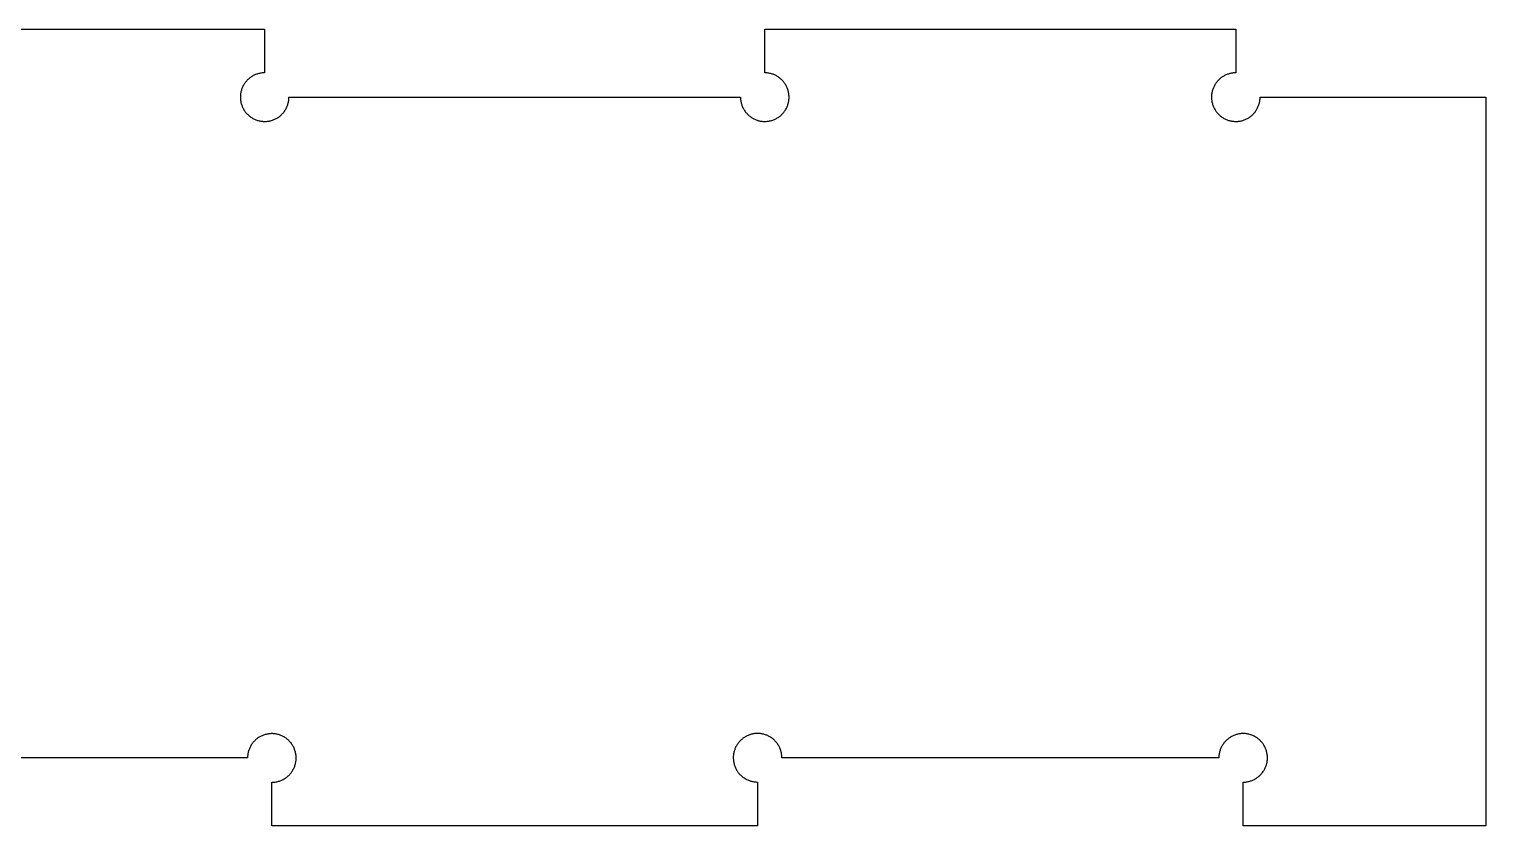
# Model space of a CAD drawing. Header units: millimetres. Extents: x 0 to 60, y 0 to 72.3.
# Drawn here: x 30 to 60, y 37.4 to 53.8 of the extents above; entities that cross this region are included whole.
import ezdxf

# ---------------------------------------------------------------- set-up
doc = ezdxf.new("R2010")
doc.units = ezdxf.units.MM
doc.layers.add('Default', color=18, linetype='Continuous', true_color=0x000000)

msp = doc.modelspace()

# ---------------------------------------------------------------- linework, layer by layer
at = {"layer": 'Default'}
for p, q in [((25.15, 53.803), (34.85, 53.803)), ((34.85, 53.803), (34.85, 52.903)), ((45.15, 52.903), (45.15, 53.803)), ((45.15, 53.803), (54.85, 53.803)), ((54.85, 53.803), (54.85, 52.903)), ((34.558, 52.809), (34.544, 52.799)), ((34.572, 52.819), (34.558, 52.809)), ((34.587, 52.828), (34.572, 52.819)), ((34.602, 52.837), (34.587, 52.828)), ((34.617, 52.846), (34.602, 52.837)), ((34.632, 52.854), (34.617, 52.846)), ((34.648, 52.861), (34.632, 52.854)), ((34.664, 52.867), (34.648, 52.861)), ((34.68, 52.874), (34.664, 52.867)), ((34.697, 52.879), (34.68, 52.874)), ((34.713, 52.884), (34.697, 52.879)), ((34.73, 52.889), (34.713, 52.884)), ((34.747, 52.893), (34.73, 52.889)), ((34.764, 52.896), (34.747, 52.893)), ((34.781, 52.899), (34.764, 52.896)), ((34.798, 52.901), (34.781, 52.899)), ((34.815, 52.902), (34.798, 52.901)), ((34.833, 52.903), (34.815, 52.902)), ((34.85, 52.903), (34.833, 52.903)), ((45.167, 52.903), (45.15, 52.903)), ((45.185, 52.902), (45.167, 52.903)), ((45.202, 52.901), (45.185, 52.902)), ((45.219, 52.899), (45.202, 52.901)), ((45.236, 52.896), (45.219, 52.899)), ((45.253, 52.893), (45.236, 52.896)), ((45.27, 52.889), (45.253, 52.893)), ((45.287, 52.884), (45.27, 52.889)), ((45.303, 52.879), (45.287, 52.884)), ((45.32, 52.874), (45.303, 52.879)), ((45.336, 52.867), (45.32, 52.874)), ((45.352, 52.861), (45.336, 52.867)), ((45.368, 52.854), (45.352, 52.861)), ((45.383, 52.846), (45.368, 52.854)), ((45.398, 52.837), (45.383, 52.846)), ((45.413, 52.828), (45.398, 52.837)), ((45.428, 52.819), (45.413, 52.828)), ((45.442, 52.809), (45.428, 52.819)), ((45.456, 52.799), (45.442, 52.809)), ((54.558, 52.809), (54.544, 52.799)), ((54.572, 52.819), (54.558, 52.809)), ((54.587, 52.828), (54.572, 52.819)), ((54.602, 52.837), (54.587, 52.828)), ((54.617, 52.846), (54.602, 52.837)), ((54.632, 52.854), (54.617, 52.846)), ((54.648, 52.861), (54.632, 52.854)), ((54.664, 52.867), (54.648, 52.861)), ((54.68, 52.874), (54.664, 52.867)), ((54.697, 52.879), (54.68, 52.874)), ((54.713, 52.884), (54.697, 52.879)), ((54.73, 52.889), (54.713, 52.884)), ((54.747, 52.893), (54.73, 52.889)), ((54.764, 52.896), (54.747, 52.893)), ((54.781, 52.899), (54.764, 52.896)), ((54.798, 52.901), (54.781, 52.899)), ((54.815, 52.902), (54.798, 52.901)), ((54.833, 52.903), (54.815, 52.902)), ((54.85, 52.903), (54.833, 52.903)), ((34.362, 52.512), (34.359, 52.495)), ((34.366, 52.529), (34.362, 52.512)), ((34.371, 52.546), (34.366, 52.529)), ((34.376, 52.562), (34.371, 52.546)), ((34.382, 52.579), (34.376, 52.562)), ((34.388, 52.595), (34.382, 52.579)), ((34.395, 52.611), (34.388, 52.595)), ((34.402, 52.626), (34.395, 52.611)), ((34.41, 52.642), (34.402, 52.626)), ((34.419, 52.657), (34.41, 52.642)), ((34.428, 52.671), (34.419, 52.657)), ((34.438, 52.686), (34.428, 52.671)), ((34.448, 52.7), (34.438, 52.686)), ((34.458, 52.714), (34.448, 52.7)), ((34.469, 52.727), (34.458, 52.714)), ((34.48, 52.74), (34.469, 52.727)), ((34.492, 52.753), (34.48, 52.74)), ((34.505, 52.765), (34.492, 52.753)), ((34.517, 52.777), (34.505, 52.765)), ((34.531, 52.788), (34.517, 52.777)), ((34.544, 52.799), (34.531, 52.788)), ((45.469, 52.788), (45.456, 52.799)), ((45.483, 52.777), (45.469, 52.788)), ((45.495, 52.765), (45.483, 52.777)), ((45.508, 52.753), (45.495, 52.765)), ((45.52, 52.74), (45.508, 52.753)), ((45.531, 52.727), (45.52, 52.74)), ((45.542, 52.714), (45.531, 52.727)), ((45.552, 52.7), (45.542, 52.714)), ((45.562, 52.686), (45.552, 52.7)), ((45.572, 52.671), (45.562, 52.686)), ((45.581, 52.657), (45.572, 52.671)), ((45.59, 52.642), (45.581, 52.657)), ((45.598, 52.626), (45.59, 52.642)), ((45.605, 52.611), (45.598, 52.626)), ((45.612, 52.595), (45.605, 52.611)), ((45.618, 52.579), (45.612, 52.595)), ((45.624, 52.562), (45.618, 52.579)), ((45.629, 52.546), (45.624, 52.562)), ((45.634, 52.529), (45.629, 52.546)), ((45.638, 52.512), (45.634, 52.529)), ((45.641, 52.495), (45.638, 52.512)), ((54.362, 52.512), (54.359, 52.495)), ((54.366, 52.529), (54.362, 52.512)), ((54.371, 52.546), (54.366, 52.529)), ((54.376, 52.562), (54.371, 52.546)), ((54.382, 52.579), (54.376, 52.562)), ((54.388, 52.595), (54.382, 52.579)), ((54.395, 52.611), (54.388, 52.595)), ((54.402, 52.626), (54.395, 52.611)), ((54.41, 52.642), (54.402, 52.626)), ((54.419, 52.657), (54.41, 52.642)), ((54.428, 52.671), (54.419, 52.657)), ((54.438, 52.686), (54.428, 52.671)), ((54.448, 52.7), (54.438, 52.686)), ((54.458, 52.714), (54.448, 52.7)), ((54.469, 52.727), (54.458, 52.714)), ((54.48, 52.74), (54.469, 52.727)), ((54.492, 52.753), (54.48, 52.74)), ((54.505, 52.765), (54.492, 52.753)), ((54.517, 52.777), (54.505, 52.765)), ((54.531, 52.788), (54.517, 52.777)), ((54.544, 52.799), (54.531, 52.788)), ((34.351, 52.426), (34.35, 52.409)), ((34.35, 52.409), (34.35, 52.392)), ((34.35, 52.392), (34.351, 52.375)), ((34.352, 52.444), (34.351, 52.426)), ((34.351, 52.375), (34.352, 52.357)), ((34.353, 52.461), (34.352, 52.444)), ((34.352, 52.357), (34.354, 52.34)), ((34.356, 52.478), (34.353, 52.461)), ((34.354, 52.34), (34.357, 52.323)), ((34.359, 52.495), (34.356, 52.478)), ((34.357, 52.323), (34.36, 52.306)), ((34.36, 52.306), (34.363, 52.289)), ((34.363, 52.289), (34.368, 52.272)), ((34.368, 52.272), (34.372, 52.255)), ((34.372, 52.255), (34.378, 52.239)), ((34.378, 52.239), (34.384, 52.223)), ((34.384, 52.223), (34.39, 52.207)), ((34.39, 52.207), (34.397, 52.191)), ((35.3, 52.186), (35.307, 52.201)), ((35.307, 52.201), (35.314, 52.217)), ((35.314, 52.217), (35.32, 52.234)), ((35.32, 52.234), (35.326, 52.25)), ((35.326, 52.25), (35.331, 52.267)), ((35.331, 52.267), (35.335, 52.283)), ((35.335, 52.283), (35.339, 52.3)), ((35.339, 52.3), (35.343, 52.317)), ((35.343, 52.317), (35.345, 52.334)), ((35.345, 52.334), (35.347, 52.351)), ((35.347, 52.351), (35.349, 52.369)), ((35.349, 52.369), (35.35, 52.386)), ((35.35, 52.386), (35.35, 52.403)), ((35.35, 52.403), (44.65, 52.403)), ((44.65, 52.403), (44.65, 52.386)), ((44.65, 52.386), (44.651, 52.369)), ((44.651, 52.369), (44.653, 52.351)), ((44.653, 52.351), (44.655, 52.334)), ((44.655, 52.334), (44.657, 52.317)), ((44.657, 52.317), (44.661, 52.3)), ((44.661, 52.3), (44.665, 52.283)), ((44.665, 52.283), (44.669, 52.267)), ((44.669, 52.267), (44.674, 52.25)), ((44.674, 52.25), (44.68, 52.234)), ((44.68, 52.234), (44.686, 52.217)), ((44.686, 52.217), (44.693, 52.201)), ((44.693, 52.201), (44.7, 52.186)), ((45.603, 52.191), (45.61, 52.207)), ((45.61, 52.207), (45.616, 52.223)), ((45.616, 52.223), (45.622, 52.239)), ((45.622, 52.239), (45.628, 52.255)), ((45.628, 52.255), (45.632, 52.272)), ((45.632, 52.272), (45.637, 52.289)), ((45.637, 52.289), (45.64, 52.306)), ((45.64, 52.306), (45.643, 52.323)), ((45.644, 52.478), (45.641, 52.495)), ((45.643, 52.323), (45.646, 52.34)), ((45.647, 52.461), (45.644, 52.478)), ((45.646, 52.34), (45.648, 52.357)), ((45.648, 52.444), (45.647, 52.461)), ((45.649, 52.426), (45.648, 52.444)), ((45.648, 52.357), (45.649, 52.375)), ((45.65, 52.409), (45.649, 52.426)), ((45.649, 52.375), (45.65, 52.392)), ((45.65, 52.392), (45.65, 52.409)), ((54.351, 52.426), (54.35, 52.409)), ((54.35, 52.409), (54.35, 52.392)), ((54.35, 52.392), (54.351, 52.375)), ((54.352, 52.444), (54.351, 52.426)), ((54.351, 52.375), (54.352, 52.357)), ((54.353, 52.461), (54.352, 52.444)), ((54.352, 52.357), (54.354, 52.34)), ((54.356, 52.478), (54.353, 52.461)), ((54.354, 52.34), (54.357, 52.323)), ((54.359, 52.495), (54.356, 52.478)), ((54.357, 52.323), (54.36, 52.306)), ((54.36, 52.306), (54.363, 52.289)), ((54.363, 52.289), (54.368, 52.272)), ((54.368, 52.272), (54.372, 52.255)), ((54.372, 52.255), (54.378, 52.239)), ((54.378, 52.239), (54.384, 52.223)), ((54.384, 52.223), (54.39, 52.207)), ((54.39, 52.207), (54.397, 52.191)), ((55.3, 52.186), (55.307, 52.201)), ((55.307, 52.201), (55.314, 52.217)), ((55.314, 52.217), (55.32, 52.234)), ((55.32, 52.234), (55.326, 52.25)), ((55.326, 52.25), (55.331, 52.267)), ((55.331, 52.267), (55.335, 52.283)), ((55.335, 52.283), (55.339, 52.3)), ((55.339, 52.3), (55.343, 52.317)), ((55.343, 52.317), (55.345, 52.334)), ((55.345, 52.334), (55.347, 52.351)), ((55.347, 52.351), (55.349, 52.369)), ((55.349, 52.369), (55.35, 52.386)), ((55.35, 52.386), (55.35, 52.403)), ((55.35, 52.403), (60, 52.403)), ((60, 52.403), (60, 37.403)), ((34.397, 52.191), (34.405, 52.175)), ((34.405, 52.175), (34.413, 52.16)), ((34.413, 52.16), (34.422, 52.145)), ((34.422, 52.145), (34.431, 52.13)), ((34.431, 52.13), (34.441, 52.116)), ((34.441, 52.116), (34.451, 52.102)), ((34.451, 52.102), (34.462, 52.088)), ((34.462, 52.088), (34.473, 52.075)), ((34.473, 52.075), (34.484, 52.062)), ((34.484, 52.062), (34.496, 52.05)), ((34.496, 52.05), (34.509, 52.038)), ((34.509, 52.038), (34.522, 52.026)), ((34.522, 52.026), (34.535, 52.015)), ((34.535, 52.015), (34.549, 52.004)), ((34.549, 52.004), (34.563, 51.994)), ((34.563, 51.994), (34.577, 51.984)), ((34.577, 51.984), (34.592, 51.975)), ((34.592, 51.975), (34.607, 51.967)), ((34.607, 51.967), (34.622, 51.958)), ((34.622, 51.958), (34.638, 51.951)), ((34.638, 51.951), (34.653, 51.944)), ((34.653, 51.944), (34.669, 51.937)), ((34.669, 51.937), (34.686, 51.931)), ((34.686, 51.931), (34.702, 51.926)), ((34.702, 51.926), (34.719, 51.921)), ((34.719, 51.921), (34.736, 51.917)), ((34.736, 51.917), (34.752, 51.913)), ((34.752, 51.913), (34.77, 51.91)), ((34.77, 51.91), (34.787, 51.907)), ((34.787, 51.907), (34.804, 51.906)), ((34.804, 51.906), (34.821, 51.904)), ((34.821, 51.904), (34.838, 51.904)), ((34.838, 51.904), (34.856, 51.903)), ((34.856, 51.903), (34.873, 51.904)), ((34.873, 51.904), (34.89, 51.905)), ((34.89, 51.905), (34.908, 51.907)), ((34.908, 51.907), (34.925, 51.909)), ((34.925, 51.909), (34.942, 51.912)), ((34.942, 51.912), (34.959, 51.915)), ((34.959, 51.915), (34.976, 51.919)), ((34.976, 51.919), (34.992, 51.924)), ((34.992, 51.924), (35.009, 51.929)), ((35.009, 51.929), (35.025, 51.935)), ((35.025, 51.935), (35.041, 51.941)), ((35.041, 51.941), (35.057, 51.948)), ((35.057, 51.948), (35.073, 51.956)), ((35.073, 51.956), (35.088, 51.964)), ((35.088, 51.964), (35.103, 51.972)), ((35.103, 51.972), (35.118, 51.981)), ((35.118, 51.981), (35.133, 51.991)), ((35.133, 51.991), (35.147, 52.001)), ((35.147, 52.001), (35.16, 52.011)), ((35.16, 52.011), (35.174, 52.022)), ((35.174, 52.022), (35.187, 52.034)), ((35.187, 52.034), (35.199, 52.046)), ((35.199, 52.046), (35.212, 52.058)), ((35.212, 52.058), (35.223, 52.071)), ((35.223, 52.071), (35.235, 52.084)), ((35.235, 52.084), (35.246, 52.097)), ((35.246, 52.097), (35.256, 52.111)), ((35.256, 52.111), (35.266, 52.126)), ((35.266, 52.126), (35.275, 52.14)), ((35.275, 52.14), (35.284, 52.155)), ((35.284, 52.155), (35.292, 52.17)), ((35.292, 52.17), (35.3, 52.186)), ((44.7, 52.186), (44.708, 52.17)), ((44.708, 52.17), (44.716, 52.155)), ((44.716, 52.155), (44.725, 52.14)), ((44.725, 52.14), (44.734, 52.126)), ((44.734, 52.126), (44.744, 52.111)), ((44.744, 52.111), (44.754, 52.097)), ((44.754, 52.097), (44.765, 52.084)), ((44.765, 52.084), (44.777, 52.071)), ((44.777, 52.071), (44.788, 52.058)), ((44.788, 52.058), (44.801, 52.046)), ((44.801, 52.046), (44.813, 52.034)), ((44.813, 52.034), (44.826, 52.022)), ((44.826, 52.022), (44.84, 52.011)), ((44.84, 52.011), (44.853, 52.001)), ((44.853, 52.001), (44.867, 51.991)), ((44.867, 51.991), (44.882, 51.981)), ((44.882, 51.981), (44.897, 51.972)), ((44.897, 51.972), (44.912, 51.964)), ((44.912, 51.964), (44.927, 51.956)), ((44.927, 51.956), (44.943, 51.948)), ((44.943, 51.948), (44.959, 51.941)), ((44.959, 51.941), (44.975, 51.935)), ((44.975, 51.935), (44.991, 51.929)), ((44.991, 51.929), (45.008, 51.924)), ((45.008, 51.924), (45.024, 51.919)), ((45.024, 51.919), (45.041, 51.915)), ((45.041, 51.915), (45.058, 51.912)), ((45.058, 51.912), (45.075, 51.909)), ((45.075, 51.909), (45.092, 51.907)), ((45.092, 51.907), (45.11, 51.905)), ((45.11, 51.905), (45.127, 51.904)), ((45.127, 51.904), (45.144, 51.903)), ((45.144, 51.903), (45.162, 51.904)), ((45.162, 51.904), (45.179, 51.904)), ((45.179, 51.904), (45.196, 51.906)), ((45.196, 51.906), (45.213, 51.907)), ((45.213, 51.907), (45.23, 51.91)), ((45.23, 51.91), (45.248, 51.913)), ((45.248, 51.913), (45.264, 51.917)), ((45.264, 51.917), (45.281, 51.921)), ((45.281, 51.921), (45.298, 51.926)), ((45.298, 51.926), (45.314, 51.931)), ((45.314, 51.931), (45.331, 51.937)), ((45.331, 51.937), (45.347, 51.944)), ((45.347, 51.944), (45.362, 51.951)), ((45.362, 51.951), (45.378, 51.958)), ((45.378, 51.958), (45.393, 51.967)), ((45.393, 51.967), (45.408, 51.975)), ((45.408, 51.975), (45.423, 51.984)), ((45.423, 51.984), (45.437, 51.994)), ((45.437, 51.994), (45.451, 52.004)), ((45.451, 52.004), (45.465, 52.015)), ((45.465, 52.015), (45.478, 52.026)), ((45.478, 52.026), (45.491, 52.038)), ((45.491, 52.038), (45.504, 52.05)), ((45.504, 52.05), (45.516, 52.062)), ((45.516, 52.062), (45.527, 52.075)), ((45.527, 52.075), (45.538, 52.088)), ((45.538, 52.088), (45.549, 52.102)), ((45.549, 52.102), (45.559, 52.116)), ((45.559, 52.116), (45.569, 52.13)), ((45.569, 52.13), (45.578, 52.145)), ((45.578, 52.145), (45.587, 52.16)), ((45.587, 52.16), (45.595, 52.175)), ((45.595, 52.175), (45.603, 52.191)), ((54.397, 52.191), (54.405, 52.175)), ((54.405, 52.175), (54.413, 52.16)), ((54.413, 52.16), (54.422, 52.145)), ((54.422, 52.145), (54.431, 52.13)), ((54.431, 52.13), (54.441, 52.116)), ((54.441, 52.116), (54.451, 52.102)), ((54.451, 52.102), (54.462, 52.088)), ((54.462, 52.088), (54.473, 52.075)), ((54.473, 52.075), (54.484, 52.062)), ((54.484, 52.062), (54.496, 52.05)), ((54.496, 52.05), (54.509, 52.038)), ((54.509, 52.038), (54.522, 52.026)), ((54.522, 52.026), (54.535, 52.015)), ((54.535, 52.015), (54.549, 52.004)), ((54.549, 52.004), (54.563, 51.994)), ((54.563, 51.994), (54.577, 51.984)), ((54.577, 51.984), (54.592, 51.975)), ((54.592, 51.975), (54.607, 51.967)), ((54.607, 51.967), (54.622, 51.958)), ((54.622, 51.958), (54.638, 51.951)), ((54.638, 51.951), (54.653, 51.944)), ((54.653, 51.944), (54.669, 51.937)), ((54.669, 51.937), (54.686, 51.931)), ((54.686, 51.931), (54.702, 51.926)), ((54.702, 51.926), (54.719, 51.921)), ((54.719, 51.921), (54.736, 51.917)), ((54.736, 51.917), (54.752, 51.913)), ((54.752, 51.913), (54.77, 51.91)), ((54.77, 51.91), (54.787, 51.907)), ((54.787, 51.907), (54.804, 51.906)), ((54.804, 51.906), (54.821, 51.904)), ((54.821, 51.904), (54.838, 51.904)), ((54.838, 51.904), (54.856, 51.903)), ((54.856, 51.903), (54.873, 51.904)), ((54.873, 51.904), (54.89, 51.905)), ((54.89, 51.905), (54.908, 51.907)), ((54.908, 51.907), (54.925, 51.909)), ((54.925, 51.909), (54.942, 51.912)), ((54.942, 51.912), (54.959, 51.915)), ((54.959, 51.915), (54.976, 51.919)), ((54.976, 51.919), (54.992, 51.924)), ((54.992, 51.924), (55.009, 51.929)), ((55.009, 51.929), (55.025, 51.935)), ((55.025, 51.935), (55.041, 51.941)), ((55.041, 51.941), (55.057, 51.948)), ((55.057, 51.948), (55.073, 51.956)), ((55.073, 51.956), (55.088, 51.964)), ((55.088, 51.964), (55.103, 51.972)), ((55.103, 51.972), (55.118, 51.981)), ((55.118, 51.981), (55.133, 51.991)), ((55.133, 51.991), (55.147, 52.001)), ((55.147, 52.001), (55.16, 52.011)), ((55.16, 52.011), (55.174, 52.022)), ((55.174, 52.022), (55.187, 52.034)), ((55.187, 52.034), (55.199, 52.046)), ((55.199, 52.046), (55.212, 52.058)), ((55.212, 52.058), (55.223, 52.071)), ((55.223, 52.071), (55.235, 52.084)), ((55.235, 52.084), (55.246, 52.097)), ((55.246, 52.097), (55.256, 52.111)), ((55.256, 52.111), (55.266, 52.126)), ((55.266, 52.126), (55.275, 52.14)), ((55.275, 52.14), (55.284, 52.155)), ((55.284, 52.155), (55.292, 52.17)), ((55.292, 52.17), (55.3, 52.186)), ((34.965, 39.3), (34.947, 39.299)), ((34.982, 39.301), (34.965, 39.3)), ((34.999, 39.301), (34.982, 39.301)), ((35.017, 39.301), (34.999, 39.301)), ((35.034, 39.3), (35.017, 39.301)), ((44.94, 39.302), (44.923, 39.299)), ((44.957, 39.303), (44.94, 39.302)), ((44.974, 39.305), (44.957, 39.303)), ((44.992, 39.305), (44.974, 39.305)), ((45.009, 39.305), (44.992, 39.305)), ((45.026, 39.305), (45.009, 39.305)), ((45.044, 39.304), (45.026, 39.305)), ((45.061, 39.302), (45.044, 39.304)), ((45.078, 39.299), (45.061, 39.302)), ((54.962, 39.302), (54.945, 39.3)), ((54.979, 39.303), (54.962, 39.302)), ((54.997, 39.303), (54.979, 39.303)), ((55.014, 39.303), (54.997, 39.303)), ((55.031, 39.302), (55.014, 39.303)), ((55.048, 39.301), (55.031, 39.302)), ((55.066, 39.299), (55.048, 39.301)), ((34.542, 39.006), (34.536, 38.99)), ((34.55, 39.022), (34.542, 39.006)), ((34.558, 39.038), (34.55, 39.022)), ((34.566, 39.053), (34.558, 39.038)), ((34.575, 39.068), (34.566, 39.053)), ((34.585, 39.082), (34.575, 39.068)), ((34.595, 39.096), (34.585, 39.082)), ((34.605, 39.11), (34.595, 39.096)), ((34.617, 39.124), (34.605, 39.11)), ((34.628, 39.137), (34.617, 39.124)), ((34.64, 39.15), (34.628, 39.137)), ((34.652, 39.162), (34.64, 39.15)), ((34.665, 39.174), (34.652, 39.162)), ((34.678, 39.185), (34.665, 39.174)), ((34.692, 39.196), (34.678, 39.185)), ((34.706, 39.207), (34.692, 39.196)), ((34.72, 39.216), (34.706, 39.207)), ((34.735, 39.226), (34.72, 39.216)), ((34.75, 39.235), (34.735, 39.226)), ((34.765, 39.243), (34.75, 39.235)), ((34.78, 39.251), (34.765, 39.243)), ((34.796, 39.258), (34.78, 39.251)), ((34.812, 39.265), (34.796, 39.258)), ((34.829, 39.271), (34.812, 39.265)), ((34.845, 39.277), (34.829, 39.271)), ((34.862, 39.282), (34.845, 39.277)), ((34.879, 39.287), (34.862, 39.282)), ((34.896, 39.29), (34.879, 39.287)), ((34.913, 39.294), (34.896, 39.29)), ((34.93, 39.296), (34.913, 39.294)), ((34.947, 39.299), (34.93, 39.296)), ((35.052, 39.298), (35.034, 39.3)), ((35.069, 39.296), (35.052, 39.298)), ((35.086, 39.293), (35.069, 39.296)), ((35.103, 39.29), (35.086, 39.293)), ((35.12, 39.286), (35.103, 39.29)), ((35.137, 39.282), (35.12, 39.286)), ((35.154, 39.277), (35.137, 39.282)), ((35.17, 39.271), (35.154, 39.277)), ((35.186, 39.265), (35.17, 39.271)), ((35.202, 39.258), (35.186, 39.265)), ((35.218, 39.25), (35.202, 39.258)), ((35.234, 39.242), (35.218, 39.25)), ((35.249, 39.234), (35.234, 39.242)), ((35.264, 39.225), (35.249, 39.234)), ((35.278, 39.215), (35.264, 39.225)), ((35.293, 39.205), (35.278, 39.215)), ((35.307, 39.195), (35.293, 39.205)), ((35.32, 39.184), (35.307, 39.195)), ((35.333, 39.173), (35.32, 39.184)), ((35.346, 39.161), (35.333, 39.173)), ((35.358, 39.148), (35.346, 39.161)), ((35.37, 39.136), (35.358, 39.148)), ((35.382, 39.122), (35.37, 39.136)), ((35.393, 39.109), (35.382, 39.122)), ((35.403, 39.095), (35.393, 39.109)), ((35.413, 39.081), (35.403, 39.095)), ((35.423, 39.066), (35.413, 39.081)), ((35.432, 39.051), (35.423, 39.066)), ((35.44, 39.036), (35.432, 39.051)), ((35.448, 39.02), (35.44, 39.036)), ((35.455, 39.005), (35.448, 39.02)), ((35.462, 38.988), (35.455, 39.005)), ((44.542, 39.003), (44.536, 38.987)), ((44.549, 39.019), (44.542, 39.003)), ((44.557, 39.035), (44.549, 39.019)), ((44.565, 39.05), (44.557, 39.035)), ((44.574, 39.065), (44.565, 39.05)), ((44.583, 39.08), (44.574, 39.065)), ((44.593, 39.094), (44.583, 39.08)), ((44.603, 39.108), (44.593, 39.094)), ((44.614, 39.122), (44.603, 39.108)), ((44.625, 39.135), (44.614, 39.122)), ((44.637, 39.148), (44.625, 39.135)), ((44.649, 39.16), (44.637, 39.148)), ((44.662, 39.172), (44.649, 39.16)), ((44.674, 39.184), (44.662, 39.172)), ((44.688, 39.195), (44.674, 39.184)), ((44.701, 39.205), (44.688, 39.195)), ((44.715, 39.216), (44.701, 39.205)), ((44.73, 39.225), (44.715, 39.216)), ((44.745, 39.234), (44.73, 39.225)), ((44.76, 39.243), (44.745, 39.234)), ((44.775, 39.251), (44.76, 39.243)), ((44.79, 39.259), (44.775, 39.251)), ((44.806, 39.266), (44.79, 39.259)), ((44.822, 39.272), (44.806, 39.266)), ((44.839, 39.278), (44.822, 39.272)), ((44.855, 39.283), (44.839, 39.278)), ((44.872, 39.288), (44.855, 39.283)), ((44.889, 39.292), (44.872, 39.288)), ((44.906, 39.296), (44.889, 39.292)), ((44.923, 39.299), (44.906, 39.296)), ((45.095, 39.296), (45.078, 39.299)), ((45.112, 39.293), (45.095, 39.296)), ((45.129, 39.289), (45.112, 39.293)), ((45.145, 39.284), (45.129, 39.289)), ((45.162, 39.279), (45.145, 39.284)), ((45.178, 39.273), (45.162, 39.279)), ((45.194, 39.267), (45.178, 39.273)), ((45.21, 39.26), (45.194, 39.267)), ((45.226, 39.252), (45.21, 39.26)), ((45.241, 39.244), (45.226, 39.252)), ((45.256, 39.235), (45.241, 39.244)), ((45.271, 39.226), (45.256, 39.235)), ((45.285, 39.217), (45.271, 39.226)), ((45.3, 39.207), (45.285, 39.217)), ((45.313, 39.196), (45.3, 39.207)), ((45.327, 39.185), (45.313, 39.196)), ((45.34, 39.174), (45.327, 39.185)), ((45.352, 39.162), (45.34, 39.174)), ((45.364, 39.149), (45.352, 39.162)), ((45.376, 39.136), (45.364, 39.149)), ((45.387, 39.123), (45.376, 39.136)), ((45.398, 39.11), (45.387, 39.123)), ((45.408, 39.096), (45.398, 39.11)), ((45.418, 39.082), (45.408, 39.096)), ((45.427, 39.067), (45.418, 39.082)), ((45.436, 39.052), (45.427, 39.067)), ((45.445, 39.037), (45.436, 39.052)), ((45.452, 39.021), (45.445, 39.037)), ((45.46, 39.006), (45.452, 39.021)), ((45.466, 38.99), (45.46, 39.006)), ((54.544, 39.005), (54.538, 38.989)), ((54.552, 39.021), (54.544, 39.005)), ((54.559, 39.037), (54.552, 39.021)), ((54.568, 39.052), (54.559, 39.037)), ((54.577, 39.067), (54.568, 39.052)), ((54.586, 39.081), (54.577, 39.067)), ((54.596, 39.095), (54.586, 39.081)), ((54.606, 39.109), (54.596, 39.095)), ((54.617, 39.123), (54.606, 39.109)), ((54.629, 39.136), (54.617, 39.123)), ((54.64, 39.149), (54.629, 39.136)), ((54.652, 39.161), (54.64, 39.149)), ((54.665, 39.173), (54.652, 39.161)), ((54.678, 39.184), (54.665, 39.173)), ((54.692, 39.195), (54.678, 39.184)), ((54.705, 39.206), (54.692, 39.195)), ((54.719, 39.216), (54.705, 39.206)), ((54.734, 39.225), (54.719, 39.216)), ((54.749, 39.234), (54.734, 39.225)), ((54.764, 39.243), (54.749, 39.234)), ((54.779, 39.251), (54.764, 39.243)), ((54.795, 39.258), (54.779, 39.251)), ((54.811, 39.265), (54.795, 39.258)), ((54.827, 39.272), (54.811, 39.265)), ((54.843, 39.277), (54.827, 39.272)), ((54.86, 39.283), (54.843, 39.277)), ((54.877, 39.287), (54.86, 39.283)), ((54.893, 39.291), (54.877, 39.287)), ((54.91, 39.295), (54.893, 39.291)), ((54.927, 39.298), (54.91, 39.295)), ((54.945, 39.3), (54.927, 39.298)), ((55.083, 39.296), (55.066, 39.299)), ((55.1, 39.293), (55.083, 39.296)), ((55.117, 39.29), (55.1, 39.293)), ((55.134, 39.285), (55.117, 39.29)), ((55.15, 39.28), (55.134, 39.285)), ((55.167, 39.275), (55.15, 39.28)), ((55.183, 39.269), (55.167, 39.275)), ((55.199, 39.262), (55.183, 39.269)), ((55.215, 39.255), (55.199, 39.262)), ((55.23, 39.248), (55.215, 39.255)), ((55.246, 39.239), (55.23, 39.248)), ((55.261, 39.231), (55.246, 39.239)), ((55.275, 39.222), (55.261, 39.231)), ((55.29, 39.212), (55.275, 39.222)), ((55.304, 39.202), (55.29, 39.212)), ((55.317, 39.191), (55.304, 39.202)), ((55.33, 39.18), (55.317, 39.191)), ((55.343, 39.168), (55.33, 39.18)), ((55.356, 39.156), (55.343, 39.168)), ((55.368, 39.143), (55.356, 39.156)), ((55.379, 39.131), (55.368, 39.143)), ((55.391, 39.117), (55.379, 39.131)), ((55.401, 39.104), (55.391, 39.117)), ((55.411, 39.09), (55.401, 39.104)), ((55.421, 39.075), (55.411, 39.09)), ((55.43, 39.061), (55.421, 39.075)), ((55.439, 39.045), (55.43, 39.061)), ((55.447, 39.03), (55.439, 39.045)), ((55.455, 39.015), (55.447, 39.03)), ((55.462, 38.999), (55.455, 39.015)), ((34.498, 38.803), (25.498, 38.803)), ((34.499, 38.821), (34.498, 38.803)), ((34.5, 38.838), (34.499, 38.821)), ((34.501, 38.856), (34.5, 38.838)), ((34.504, 38.873), (34.501, 38.856)), ((34.506, 38.89), (34.504, 38.873)), ((34.51, 38.907), (34.506, 38.89)), ((34.514, 38.924), (34.51, 38.907)), ((34.518, 38.941), (34.514, 38.924)), ((34.524, 38.958), (34.518, 38.941)), ((34.529, 38.974), (34.524, 38.958)), ((34.536, 38.99), (34.529, 38.974)), ((35.468, 38.972), (35.462, 38.988)), ((35.474, 38.956), (35.468, 38.972)), ((35.479, 38.939), (35.474, 38.956)), ((35.484, 38.922), (35.479, 38.939)), ((35.488, 38.905), (35.484, 38.922)), ((35.491, 38.888), (35.488, 38.905)), ((35.488, 38.698), (35.491, 38.715)), ((35.494, 38.871), (35.491, 38.888)), ((35.491, 38.715), (35.494, 38.732)), ((35.496, 38.854), (35.494, 38.871)), ((35.494, 38.732), (35.496, 38.749)), ((35.497, 38.836), (35.496, 38.854)), ((35.496, 38.749), (35.497, 38.767)), ((35.498, 38.819), (35.497, 38.836)), ((35.497, 38.767), (35.498, 38.784)), ((35.498, 38.801), (35.498, 38.819)), ((35.498, 38.784), (35.498, 38.801)), ((44.502, 38.818), (44.501, 38.801)), ((44.501, 38.801), (44.502, 38.784)), ((44.504, 38.853), (44.502, 38.836)), ((44.502, 38.836), (44.502, 38.818)), ((44.502, 38.784), (44.503, 38.767)), ((44.503, 38.767), (44.505, 38.749)), ((44.506, 38.87), (44.504, 38.853)), ((44.505, 38.749), (44.507, 38.732)), ((44.508, 38.887), (44.506, 38.87)), ((44.507, 38.732), (44.51, 38.715)), ((44.511, 38.904), (44.508, 38.887)), ((44.51, 38.715), (44.513, 38.698)), ((44.515, 38.921), (44.511, 38.904)), ((44.519, 38.938), (44.515, 38.921)), ((44.524, 38.955), (44.519, 38.938)), ((44.53, 38.971), (44.524, 38.955)), ((44.536, 38.987), (44.53, 38.971)), ((45.472, 38.973), (45.466, 38.99)), ((45.478, 38.957), (45.472, 38.973)), ((45.483, 38.94), (45.478, 38.957)), ((45.487, 38.924), (45.483, 38.94)), ((45.491, 38.907), (45.487, 38.924)), ((45.494, 38.89), (45.491, 38.907)), ((45.497, 38.872), (45.494, 38.89)), ((45.499, 38.855), (45.497, 38.872)), ((45.5, 38.838), (45.499, 38.855)), ((45.501, 38.821), (45.5, 38.838)), ((45.501, 38.803), (45.501, 38.821)), ((54.502, 38.803), (45.501, 38.803)), ((54.503, 38.838), (54.502, 38.821)), ((54.502, 38.821), (54.502, 38.803)), ((54.504, 38.855), (54.503, 38.838)), ((54.506, 38.872), (54.504, 38.855)), ((54.509, 38.89), (54.506, 38.872)), ((54.512, 38.907), (54.509, 38.89)), ((54.516, 38.924), (54.512, 38.907)), ((54.521, 38.94), (54.516, 38.924)), ((54.526, 38.957), (54.521, 38.94)), ((54.531, 38.973), (54.526, 38.957)), ((54.538, 38.989), (54.531, 38.973)), ((55.468, 38.983), (55.462, 38.999)), ((55.474, 38.966), (55.468, 38.983)), ((55.48, 38.95), (55.474, 38.966)), ((55.484, 38.933), (55.48, 38.95)), ((55.489, 38.916), (55.484, 38.933)), ((55.492, 38.9), (55.489, 38.916)), ((55.489, 38.693), (55.493, 38.71)), ((55.495, 38.882), (55.492, 38.9)), ((55.493, 38.71), (55.496, 38.727)), ((55.498, 38.865), (55.495, 38.882)), ((55.496, 38.727), (55.498, 38.744)), ((55.5, 38.848), (55.498, 38.865)), ((55.498, 38.744), (55.5, 38.762)), ((55.501, 38.831), (55.5, 38.848)), ((55.5, 38.762), (55.501, 38.779)), ((55.501, 38.813), (55.501, 38.831)), ((55.502, 38.796), (55.501, 38.813)), ((55.501, 38.779), (55.502, 38.796)), ((35.293, 38.397), (35.307, 38.408)), ((35.307, 38.408), (35.321, 38.419)), ((35.321, 38.419), (35.334, 38.43)), ((35.334, 38.43), (35.346, 38.442)), ((35.346, 38.442), (35.359, 38.455)), ((35.359, 38.455), (35.371, 38.467)), ((35.371, 38.467), (35.382, 38.48)), ((35.382, 38.48), (35.393, 38.494)), ((35.393, 38.494), (35.403, 38.508)), ((35.403, 38.508), (35.413, 38.522)), ((35.413, 38.522), (35.423, 38.537)), ((35.423, 38.537), (35.432, 38.552)), ((35.432, 38.552), (35.44, 38.567)), ((35.44, 38.567), (35.448, 38.583)), ((35.448, 38.583), (35.455, 38.598)), ((35.455, 38.598), (35.462, 38.614)), ((35.462, 38.614), (35.469, 38.631)), ((35.469, 38.631), (35.474, 38.647)), ((35.474, 38.647), (35.479, 38.664)), ((35.479, 38.664), (35.484, 38.681)), ((35.484, 38.681), (35.488, 38.698)), ((44.513, 38.698), (44.517, 38.681)), ((44.517, 38.681), (44.522, 38.664)), ((44.522, 38.664), (44.527, 38.648)), ((44.527, 38.648), (44.533, 38.632)), ((44.533, 38.632), (44.539, 38.615)), ((44.539, 38.615), (44.546, 38.599)), ((44.546, 38.599), (44.553, 38.584)), ((44.553, 38.584), (44.561, 38.568)), ((44.561, 38.568), (44.57, 38.553)), ((44.57, 38.553), (44.579, 38.538)), ((44.579, 38.538), (44.588, 38.524)), ((44.588, 38.524), (44.598, 38.51)), ((44.598, 38.51), (44.609, 38.496)), ((44.609, 38.496), (44.619, 38.483)), ((44.619, 38.483), (44.631, 38.47)), ((44.631, 38.47), (44.643, 38.457)), ((44.643, 38.457), (44.655, 38.445)), ((44.655, 38.445), (44.668, 38.433)), ((44.668, 38.433), (44.681, 38.422)), ((44.681, 38.422), (44.694, 38.411)), ((44.694, 38.411), (44.708, 38.4)), ((44.708, 38.4), (44.722, 38.39)), ((55.292, 38.396), (55.306, 38.407)), ((55.306, 38.407), (55.32, 38.418)), ((55.32, 38.418), (55.333, 38.429)), ((55.333, 38.429), (55.346, 38.441)), ((55.346, 38.441), (55.358, 38.453)), ((55.358, 38.453), (55.37, 38.465)), ((55.37, 38.465), (55.382, 38.478)), ((55.382, 38.478), (55.393, 38.492)), ((55.393, 38.492), (55.403, 38.505)), ((55.403, 38.505), (55.413, 38.519)), ((55.413, 38.519), (55.423, 38.534)), ((55.423, 38.534), (55.432, 38.549)), ((55.432, 38.549), (55.441, 38.564)), ((55.441, 38.564), (55.449, 38.579)), ((55.449, 38.579), (55.456, 38.595)), ((55.456, 38.595), (55.463, 38.611)), ((55.463, 38.611), (55.469, 38.627)), ((55.469, 38.627), (55.475, 38.643)), ((55.475, 38.643), (55.481, 38.66)), ((55.481, 38.66), (55.485, 38.676)), ((55.485, 38.676), (55.489, 38.693)), ((35, 38.301), (35.017, 38.302)), ((35, 37.403), (35, 38.301)), ((35.017, 38.302), (35.035, 38.303)), ((35.035, 38.303), (35.052, 38.304)), ((35.052, 38.304), (35.069, 38.306)), ((35.069, 38.306), (35.087, 38.309)), ((35.087, 38.309), (35.104, 38.312)), ((35.104, 38.312), (35.121, 38.316)), ((35.121, 38.316), (35.138, 38.321)), ((35.138, 38.321), (35.154, 38.326)), ((35.154, 38.326), (35.171, 38.332)), ((35.171, 38.332), (35.187, 38.338)), ((35.187, 38.338), (35.203, 38.345)), ((35.203, 38.345), (35.219, 38.352)), ((35.219, 38.352), (35.234, 38.36)), ((35.234, 38.36), (35.249, 38.369)), ((35.249, 38.369), (35.264, 38.378)), ((35.264, 38.378), (35.279, 38.387)), ((35.279, 38.387), (35.293, 38.397)), ((44.722, 38.39), (44.737, 38.381)), ((44.737, 38.381), (44.752, 38.372)), ((44.752, 38.372), (44.767, 38.364)), ((44.767, 38.364), (44.782, 38.356)), ((44.782, 38.356), (44.798, 38.349)), ((44.798, 38.349), (44.814, 38.342)), ((44.814, 38.342), (44.83, 38.336)), ((44.83, 38.336), (44.847, 38.33)), ((44.847, 38.33), (44.863, 38.325)), ((44.863, 38.325), (44.88, 38.32)), ((44.88, 38.32), (44.897, 38.316)), ((44.897, 38.316), (44.914, 38.313)), ((44.914, 38.313), (44.931, 38.31)), ((44.931, 38.31), (44.948, 38.308)), ((44.948, 38.308), (44.965, 38.307)), ((44.965, 38.307), (44.983, 38.306)), ((44.983, 38.306), (45, 38.305)), ((45, 38.305), (45, 37.403)), ((55, 37.403), (55, 38.303)), ((55, 38.303), (55.017, 38.303)), ((55.017, 38.303), (55.035, 38.304)), ((55.035, 38.304), (55.052, 38.306)), ((55.052, 38.306), (55.069, 38.308)), ((55.069, 38.308), (55.086, 38.31)), ((55.086, 38.31), (55.103, 38.314)), ((55.103, 38.314), (55.12, 38.317)), ((55.12, 38.317), (55.137, 38.322)), ((55.137, 38.322), (55.154, 38.327)), ((55.154, 38.327), (55.17, 38.332)), ((55.17, 38.332), (55.186, 38.338)), ((55.186, 38.338), (55.202, 38.345)), ((55.202, 38.345), (55.218, 38.352)), ((55.218, 38.352), (55.233, 38.36)), ((55.233, 38.36), (55.249, 38.368)), ((55.249, 38.368), (55.264, 38.377)), ((55.264, 38.377), (55.278, 38.387)), ((55.278, 38.387), (55.292, 38.396)), ((45, 37.403), (35, 37.403)), ((60, 37.403), (55, 37.403))]:
    msp.add_line(p, q, dxfattribs=at)

doc.saveas('drawing.dxf')
